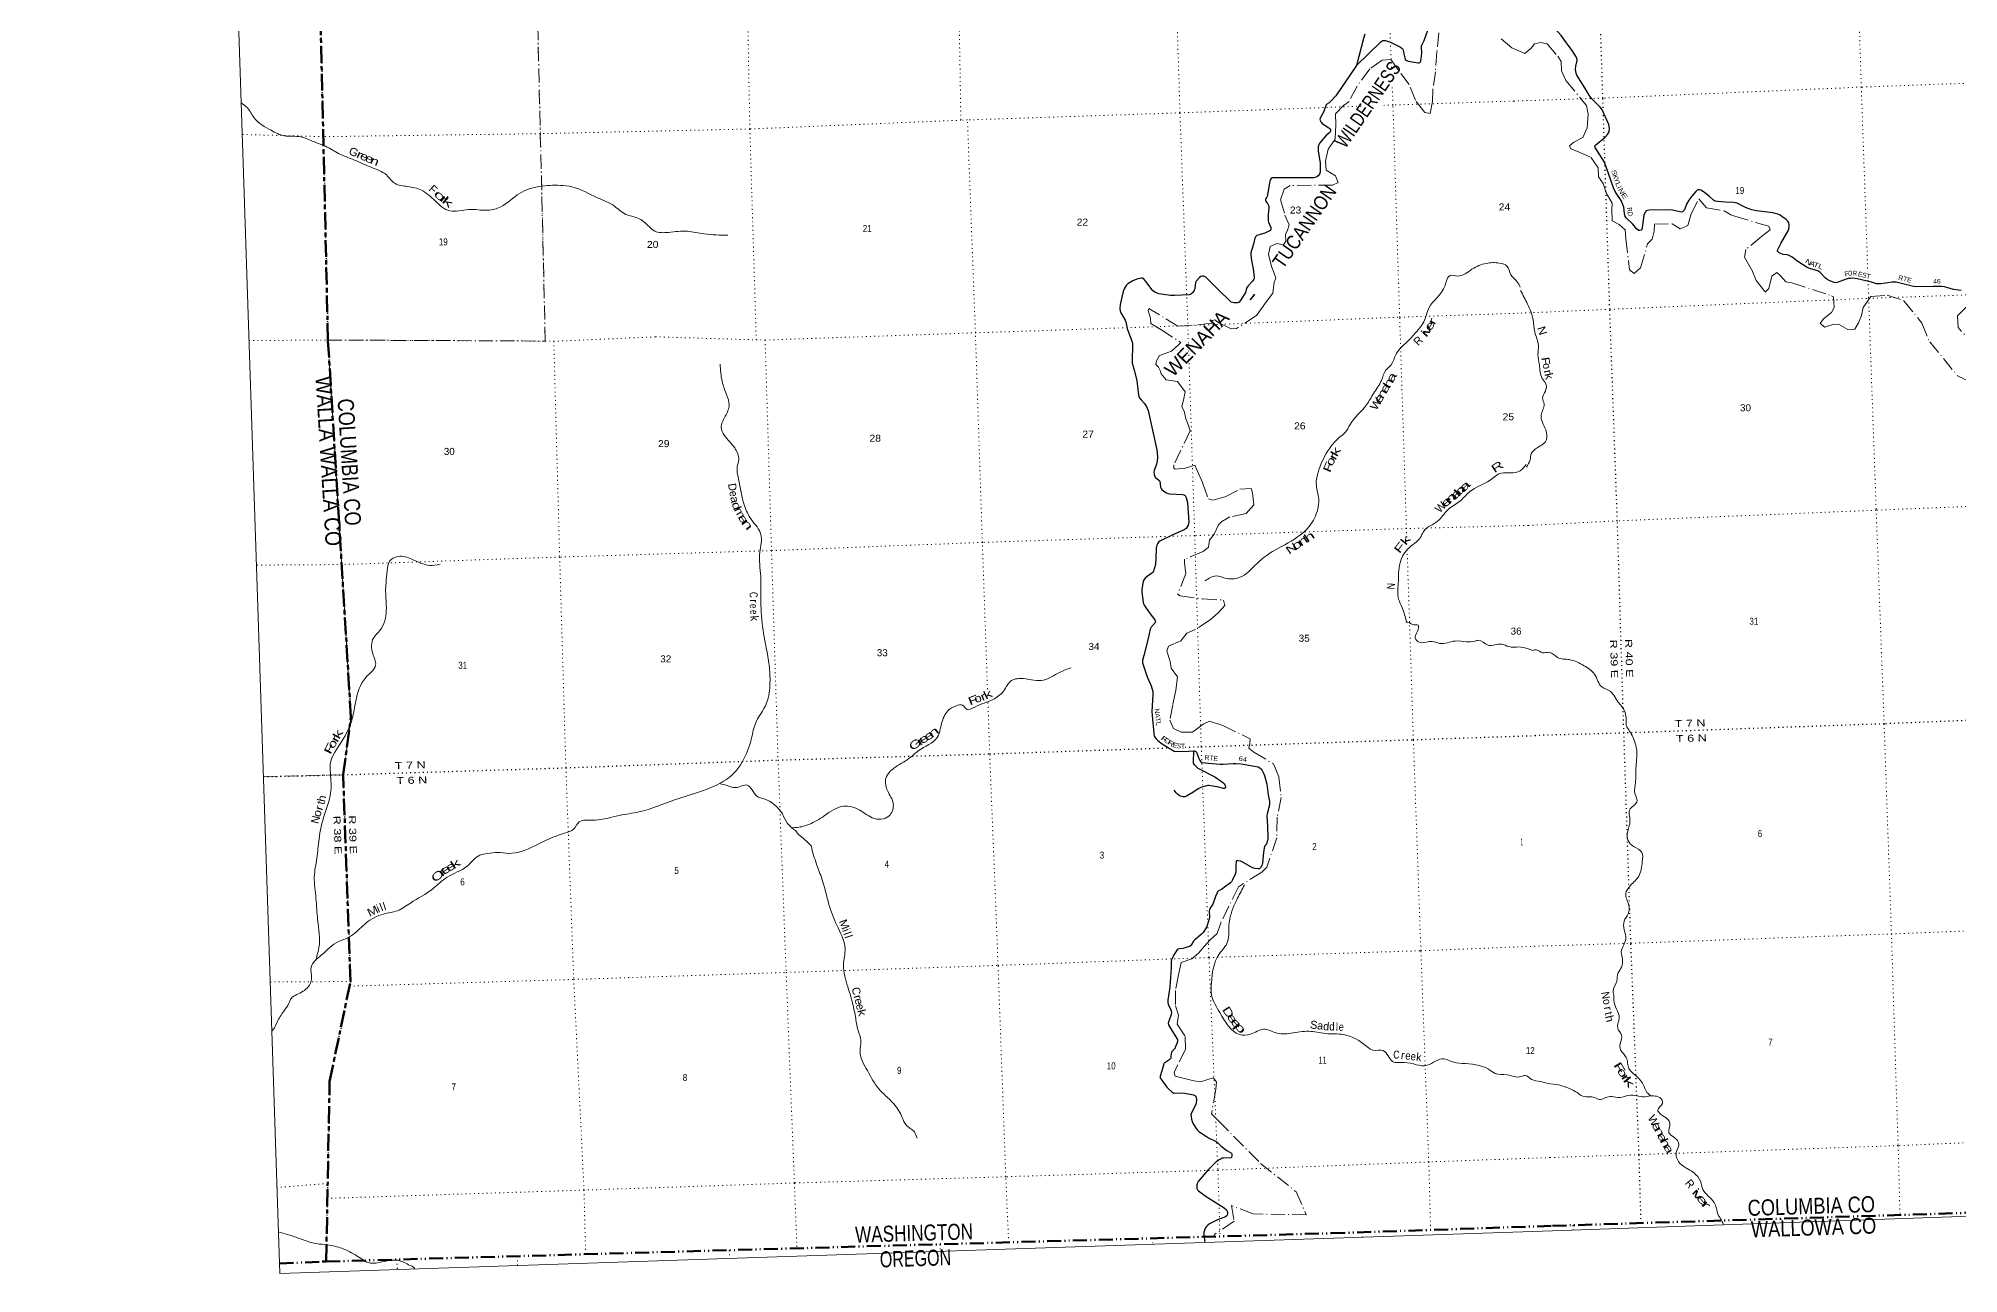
# Model space of a CAD drawing. Header units: feet. Extents: x 757852 to 1040949, y -536576 to -344549.
# Drawn here: x 757852 to 805852, y -536576 to -505695 of the extents above; entities that cross this region are included whole.
import ezdxf
from ezdxf.enums import TextEntityAlignment as Align

# ---------------------------------------------------------------- set-up
doc = ezdxf.new("R2010")
doc.units = ezdxf.units.FT
doc.header["$LTSCALE"] = 70
for name, pattern in [('DASH_DOUBLE_DOT', [9.2, 5, -1.2, 0.3, -1.2, 0.3, -1.2]), ('DOT_DASHED', [7.7, 5, -1.2, 0.3, -1.2]), ('DOTTED', [1.5, 0.3, -1.2]), ('LONG_DASH_SHORT_DASH', [9.9, 6, -1.2, 1.5, -1.2])]:
    doc.linetypes.add(name, pattern=pattern)
for name, color, linetype, lineweight in [('10', 7, 'DASH_DOUBLE_DOT', 70), ('11', 7, 'LONG_DASH_SHORT_DASH', 60), ('29', 7, 'Continuous', 25), ('39', 7, 'Continuous', 13), ('4', 7, 'Continuous', 13), ('44', 7, 'DOT_DASHED', 13), ('6', 7, 'DOTTED', 25), ('7', 7, 'DOTTED', 13)]:
    doc.layers.add(name, color=color, linetype=linetype, lineweight=lineweight)
for name, color, linetype in [('12', 7, 'Continuous'), ('30', 7, 'Continuous'), ('41', 7, 'Continuous')]:
    doc.layers.add(name, color=color, linetype=linetype)

msp = doc.modelspace()

# ---------------------------------------------------------------- linework, layer by layer
at = {"layer": '10', "lineweight": 60}
msp.add_line((795698.15, -535382.36), (827517.11, -534387.17), dxfattribs=at)
msp.add_lwpolyline([(763877.83, -536327.52), (764946.88, -536277.32), (765045.49, -536274.38), (790171.1, -535567.47), (795698.15, -535382.36)], dxfattribs=at)
at = {"layer": '11'}
msp.add_lwpolyline([(765045.49, -536274.38), (765131.94, -531770.1), (765653.45, -529273.61), (765469.27, -524102.18), (765664.67, -522665.5), (765089.71, -513236.12), (764572.3, -490844.45)], dxfattribs=at)
at = {"layer": '29'}
for points in [[(796505.91, -506931.89), (796309.92, -506617.3), (796289.2, -506564.79), (796272.42, -506470.97), (796281.07, -506390.98), (796317.42, -506245.84), (796306.17, -506193.31), (796272.42, -506129.53), (796204.92, -506020.72), (795919.94, -505623), (795850.7, -505546.11), (795624.97, -505336.18), (795593.71, -505319.08), (795541.21, -505311.57), (795503.71, -505311.57), (795462.65, -505334.06), (795290.69, -505456.37)], [(790798.1, -506369.05), (791411.39, -505777.3), (791456.86, -505747.9), (791481.24, -505744.15), (791516.44, -505745.87), (791576.86, -505762.91), (791647.93, -505789.49), (791900.28, -505916.75), (791943.14, -505945.63), (791958.4, -505961.77), (791964.03, -505984.29), (791987.51, -506080.06), (792005.27, -506181.27), (792020.27, -506220.67), (792040.9, -506239.43), (792093.39, -506260.42), (792345.08, -506308.08), (792369.01, -506308.85), (792385.88, -506299.47), (792402.76, -506282.58), (792407.83, -506268.04), (792429.3, -506127.45), (792434.63, -506066.83), (792426.35, -505911.72), (792429.01, -505886.73), (792436.51, -505866.09), (792495.1, -505747.58), (792585.56, -505489.01)], [(791013.44, -505586.55), (790975.95, -505695.37), (790798.1, -506369.05)], [(790798.1, -506369.05), (790286.47, -507127.18), (790170.75, -507257.08), (790118.74, -507301.97), (790059.48, -507340.85), (790042.57, -507356.13), (789983.41, -507519.36), (789900.24, -507671.05), (789887.83, -507712.53), (789890.22, -507739.25), (789904.25, -507771.34), (789924.29, -507799.43), (789943.43, -507818.56), (790107.18, -507926.88), (790132.78, -507951.87), (790149.82, -507981.97), (790152.33, -507998), (790149.82, -508014.06), (790144.31, -508028.09), (790131.19, -508045.98), (790038.12, -508135.13), (789883.71, -508303.9), (789855.31, -508353.28), (789845.62, -508398.18), (789841.61, -508502.48), (789848.49, -508567.39), (789896.58, -508807.6), (789892.3, -509037.62), (789879.7, -509092.22), (789845.47, -509133.17), (789809.54, -509156.41), (789771.45, -509172.46), (789729.35, -509182.49), (789677.09, -509184.92), (788730.22, -509179.43), (788691.97, -509184.49), (788667.91, -509200.54), (788647.86, -509218.59), (788630.75, -509256.8), (788581.03, -509564.33), (788565.67, -509645.85), (788558.26, -509661.06), (788531.6, -509700), (788527.09, -509715.06), (788522.56, -509730.25), (788522.08, -509746.15), (788527.59, -509760.18), (788575.69, -509822.37), (788587.23, -509843.43), (788609.28, -509891.57), (788613.29, -509906.62), (788613.29, -509929.02), (788592.8, -510093.63), (788590.75, -510256.63), (788597.24, -510285.37), (788655.78, -510419.28), (788662.91, -510439.17), (788661.91, -510461.24), (788659.91, -510483.3), (788654.9, -510493.33), (788646.53, -510501.55), (788508.6, -510566.25), (788487.01, -510574.57), (788336.09, -510614.14), (788308.6, -510624.72), (788289.56, -510638.76), (788272.52, -510657.82), (788258.47, -510686.77), (788225.45, -510835.82), (788172.29, -510997.82), (788162.72, -511053.84), (788162.27, -511106.14), (788179.35, -511251.16), (788220.31, -511457.64), (788245.27, -511664.66), (788244.47, -511693.87), (788236.45, -511713.93), (788198.65, -511766.2), (788090.11, -511880.42), (788065.54, -511914.69), (788052.02, -511942.6), (788023.96, -512046.91), (788005.33, -512088.66), (787890.65, -512259.53), (787863.83, -512285.4), (787846.54, -512299.65), (787822.49, -512305.66), (787742.3, -512305.66), (787700.2, -512299.65), (787671.71, -512286), (787316.06, -511946.4)], [(799633.45, -509652.63), (799503.8, -509545.82), (799476.24, -509526.9), (799411.94, -509493.29), (799372.56, -509482.03), (799334.45, -509482.01), (799314.44, -509493.29), (799280.69, -509519.55), (799179.62, -509635.72), (799104.45, -509740.92), (799050.55, -509838.51), (798996.65, -509982.93), (798978.84, -510007.32), (798951.14, -510030.23), (798916.96, -510035.46), (798880.4, -510031.71), (798697.32, -509989.41), (798660.1, -509982.94), (798115.45, -509990.44), (798074.6, -509996), (798044.2, -510009.2), (798014.2, -510039.22), (797982.51, -510111.4), (797939.48, -510425.14), (797931.71, -510466.95), (797912.96, -510485.72), (797882.96, -510496.97), (797853.78, -510494.29), (797804.22, -510451.95), (797708.26, -510343.48), (797549.23, -510193.05), (797520.96, -510144.16), (797500.48, -510076.74), (797486.93, -509917.26), (797414.93, -509749.78), (797271.29, -509538.87), (797223, -509431.38), (797004.55, -508790.11), (796765.4, -508426.58), (796761.77, -508384.54), (796782.94, -508355.9), (797008.95, -508175.6), (797076.76, -508099.38), (797118, -508028.09), (797124.88, -507941.27), (797106.75, -507847.99), (797023.01, -507664.8), (796945.51, -507480.29), (796900.18, -507419.12), (796683.03, -507202.63), (796625.76, -507134.91), (796505.91, -506931.89)], [(803671.52, -511791.99), (803316.42, -511705.15), (803270.42, -511698.53), (803205.8, -511692.02), (803149.55, -511693.89), (803091.43, -511701.4), (803042.71, -511716.8), (802813.01, -511797.07), (802771.32, -511802.69), (802740.83, -511800.83), (802715.51, -511791.45), (802619.89, -511746.42), (802562.03, -511718.24), (802514.9, -511682.64), (802394.91, -511551.31), (802348.51, -511513.86), (802303.04, -511495.03), (802136.17, -511451.88), (802068.85, -511421.95), (801810.59, -511255.22), (801690.88, -511164.85), (801617.55, -511120.15), (801563.39, -511106.69), (801468.45, -511095.54), (801420.9, -511080.43), (801368.4, -511054.16), (801329.82, -511026.53), (801325.28, -511022.27), (801321.53, -511005.38), (801330.9, -510969.74), (801404.87, -510825.69), (801587.86, -510504.87), (801605.57, -510457.58), (801613.07, -510393.79), (801613.07, -510346.89), (801606.97, -510308.07), (801584.94, -510268.1), (801543.69, -510226.82), (801435.02, -510146.21), (801389.95, -510116.14), (801331.83, -510089.87), (801268.09, -510069.23), (801205.58, -510058.48), (800865.52, -510014.79), (800796.55, -510003.57), (800685.93, -509979.18), (800590.85, -509950.71), (800528.44, -509926.65), (800312.82, -509817.84), (800273.21, -509804.15), (800226.58, -509797.2), (800024.44, -509793.17), (799822.54, -509776.57), (799773.04, -509764.27), (799751.29, -509754.06), (799728.79, -509739.05), (799633.45, -509652.63)], [(787316.06, -511946.4), (787037.67, -511665.78), (787017.99, -511652.8), (786985.55, -511641.71), (786949.46, -511641.71), (786911.37, -511647.73), (786878.46, -511669.58), (786789.09, -511768.08), (786772.8, -511801.13), (786757.01, -511958.64), (786747.05, -511987.91), (786736.97, -512014.81), (786712.91, -512044.89), (786662.79, -512091.03), (786648.76, -512101.06), (786618.99, -512108.24), (786253.35, -512126.78), (786153.61, -512121.12), (785860.93, -512081), (785774.34, -512047.27), (785712.58, -512004.78), (785568.31, -511812.48), (785474.46, -511699.76), (785460, -511687.85), (785419.9, -511687.85), (785308.87, -511715.44), (785211.42, -511752.04), (785086.72, -511835), (785047.04, -511872.39), (784990.59, -511952.23), (784966.85, -512020.83), (784893.78, -512347.33), (784886.66, -512446.08), (784895.7, -512506.25), (784912.74, -512554.56), (785019.14, -512742.8), (785034.02, -512781.06), (785070.09, -512948.93), (785082.13, -512993.69), (785160.17, -513187.7), (785193.4, -513286.55), (785201.41, -513324.67), (785204.39, -513372.08), (785191.39, -513739.89), (785197.15, -513812.08), (785246.76, -513978.28), (785312.06, -514253.88), (785349.98, -514608.38), (785359.79, -514648.56), (785371.82, -514674.63), (785414.24, -514734.1), (785493.09, -514817.34), (785550.23, -514897.29), (785572.28, -514937.41), (785593.36, -515001.8), (785812.26, -515977.72), (785820.87, -516058.71), (785824.88, -516165.02), (785818.86, -516261.3), (785802.48, -516341.85), (785743.69, -516495.99), (785737.35, -516547.97), (785739.68, -516582.25), (785745.69, -516612.34), (785755.72, -516640.42), (785771.15, -516660.75), (785857.95, -516736.7), (785880.8, -516766.92), (785903.68, -516912.05), (785922.1, -516951.33), (785938.14, -516975.41), (785987.27, -517017.12), (786054.41, -517059.65), (786094.5, -517073.69), (786125.42, -517078.35), (786450.29, -517097.18), (786488.42, -517105.79), (786518.49, -517123.85), (786528.52, -517137.89), (786546.86, -517171.83), (786573.21, -517300.85), (786607.76, -517793.38), (786595.68, -517864.03), (786569.61, -517910.16), (786539.54, -517946.27), (786491.99, -517981.25), (786225.66, -518096.32), (785883.1, -518265.99), (785852.96, -518289.28), (785826.9, -518327.39), (785810.86, -518367.51), (785796.84, -518438.85), (785785.16, -518687.11), (785772.54, -518847.45)], [(805919.73, -511995.93), (805846.61, -511992.18), (805727.78, -511971.57), (805558.81, -511920.89), (805499.18, -511907.83), (805420.06, -511900.26), (805206.34, -511896.44), (804796.02, -511905.32), (804724.48, -511898.38), (804288.56, -511791.44), (804242.96, -511785.31), (804187.32, -511785.82), (804079.41, -511805.26), (803904.21, -511828.97), (803850.05, -511833.59), (803797.34, -511827.09), (803671.52, -511791.99)], [(785772.54, -518847.45), (785754.73, -518933.18), (785726.67, -519013.41), (785710.63, -519041.49), (785687.82, -519066.23), (785570.55, -519150.21), (785518.18, -519191.94), (785492.12, -519222.03), (785470.42, -519267.58), (785434.99, -519470.76), (785437.56, -519540.56), (785467.07, -519791.7), (785479.1, -519831.82), (785494.53, -519866.41), (785523.2, -519916.07), (785645.91, -520083.09), (785757.09, -520235.19), (785772.78, -520275.13), (785770.78, -520291.18), (785757.78, -520315.12), (785670.55, -520411.53), (785644.72, -520464.92), (785590.39, -520694.65), (785482.79, -521126.1), (785454.04, -521250), (785452.91, -521309.02), (785564.53, -521652.99), (785668.27, -521881.3), (785706.62, -522020.27), (785713.7, -522101.61), (785686.58, -522521.74), (785691.21, -522624.09), (785732.69, -523071.36), (785745.72, -523137.56), (785763.77, -523167.65), (785795.84, -523207.76), (785824.9, -523235.85), (785918.12, -523316.08), (786035.16, -523389.84), (786198.78, -523492.6), (786246.89, -523512.66), (786287.68, -523519.1), (786597.88, -523518.45), (786725.69, -523510.07)], [(786725.69, -523510.07), (786715.15, -523792.27), (786721.5, -523817.56), (786728.52, -523834.61), (786741.55, -523852.67), (786756.58, -523868.71), (786799.68, -523909.83), (786834.06, -523936.11), (787261.79, -524157.3), (787450.41, -524290.75), (787490.79, -524330.07), (787507.83, -524355.14), (787517.33, -524376.4), (787523.87, -524415.32), (787522.86, -524426.35), (787518.85, -524434.38), (787511.84, -524440.39), (787499.62, -524444.97), (787487.78, -524447.42), (787472.75, -524446.41), (787356.54, -524415.9), (787106.97, -524374.49), (787082.34, -524374.2), (787061.29, -524378.21), (787014.18, -524388.24), (786963.06, -524404.29), (786910.94, -524424.35), (786843.63, -524459.48), (786708.58, -524550.06), (786549.6, -524643.47), (786512.02, -524654.03), (786465.91, -524654.03), (786435.84, -524650.02), (786399.26, -524636.63), (786371.69, -524621.93), (786325.58, -524587.83), (786290.35, -524552.42), (786242.23, -524490.11)], [(786725.69, -523510.07), (786750.57, -523509.66), (786772.11, -523516.67), (786785.65, -523526.71), (786798.86, -523543.54), (786862, -523695.28), (786885.88, -523745.35), (786907.94, -523778.45), (786919.96, -523788.48), (786937.46, -523796.64), (787100.33, -523819.03), (787391.34, -523843.03), (787467.74, -523842.64), (787718.86, -523821.8), (787790.49, -523822.58), (787919.45, -523834.9), (788340.28, -523910.41), (788382.88, -523928.89), (788416.95, -523958.98), (788455.04, -524011.13), (788479.52, -524063.55), (788501.15, -524119.45), (788558.88, -524340.66), (788595.78, -524605.25), (788626.44, -524775.37), (788628.45, -524821.51), (788624.22, -524856.13), (788564.3, -525078.27), (788561.51, -525134.12), (788580.02, -525387.34), (788586.34, -525696.09), (788583.09, -525724.17), (788578.02, -525745.2), (788547.51, -525835.49), (788545.5, -525841.01), (788540.23, -525848.53), (788517.44, -525870.6), (788508.16, -525882.63), (788506.41, -525886.64), (788501.4, -525896.17), (788494.17, -525929.98), (788464.22, -526110.9), (788449.2, -526319.3), (788443.51, -526343.49), (788432.99, -526370.57), (788404.92, -526429.75), (788395.9, -526441.78), (788386.88, -526450.81), (788364.83, -526457.83), (788346.79, -526458.83), (788258.58, -526444.79), (788233.02, -526438.77), (788202.66, -526427.7), (787924.8, -526269.26), (787904.88, -526262.02), (787839.1, -526253.23), (787820.56, -526252.21), (787803.02, -526255.23), (787795.5, -526261.24), (787789.2, -526273.98), (787786.49, -526372.02), (787785.48, -526524.01), (787783.47, -526539.06), (787777.96, -526566.14), (787768.94, -526593.22), (787694.27, -526747.68), (787676.73, -526779.77), (787666.7, -526792.81), (787652.97, -526806.36), (787537.32, -526891.96)], [(787537.32, -526891.96), (787426.43, -526974.04), (787408.6, -526985.37), (787367.51, -527002.42), (787353.47, -527010.44), (787336.08, -527025.11), (787327.41, -527035.52), (787315.38, -527055.58), (787276.27, -527151.09), (787206.47, -527337.38), (787193.09, -527365.49), (787135.96, -527449.74), (787123.34, -527484.15), (787118.92, -527515.93), (787123.93, -527666.38), (787118.72, -527704.18), (787069.81, -527873.98), (787042.33, -527932.68), (786967.57, -528046.49), (786921.88, -528100.72), (786760.09, -528233.04), (786729.26, -528265.23), (786671.88, -528361.42), (786651.84, -528383.48), (786629.6, -528396.58), (786459.08, -528444.41), (786369.18, -528453.69), (786347.13, -528461.71), (786322.21, -528481.08), (786264.94, -528560), (786238.34, -528605.89), (786182.74, -528714.46), (786175.72, -528734.52), (786169.94, -528774.14), (786165.64, -528944.2), (786131.22, -529409.11), (786084.51, -529739.48), (786086.39, -529802.43), (786096.53, -529841.78), (786158.33, -529977.86), (786170.71, -530004.26), (786176.72, -530044.37), (786166.7, -530094.52), (786151.96, -530145.98), (786098.54, -530281.07), (786093.53, -530319.19), (786100.89, -530353.61), (786181.69, -530494.76), (786323.54, -530725.76), (786329.08, -530752.46), (786325.07, -530780.54), (786270.95, -530920.95), (786265.44, -530937), (786253.91, -530953.04), (786184.75, -531029.27), (786177.73, -531041.3), (786167.21, -531076.92), (786161.97, -531159.06), (786155.68, -531190.74), (786148.66, -531204.78), (786138.64, -531217.82), (786108.74, -531242.84), (786009.34, -531305.08), (785994.3, -531317.11), (785985.61, -531331.01), (785931.6, -531510.77), (785894.07, -531644.08), (785890.06, -531670.15), (785893.59, -531689.97), (785908.1, -531710.27), (785935.38, -531742.5), (786061.3, -531916.08)], [(786061.3, -531916.08), (786089.02, -531945.97), (786195.27, -532043.25), (786215.31, -532054.29), (786236.25, -532059.99), (786254.4, -532063.31), (786462.42, -532060.23), (786505.99, -532064.31), (786730.32, -532111), (786756.07, -532122.49), (786773.11, -532137.53), (786790.15, -532157.59), (786794.16, -532167.62), (786796.57, -532176.69), (786802.18, -532234.82), (786795.16, -532309.04), (786784.35, -532349.01), (786673.88, -532559.78), (786663.86, -532603.91), (786664.39, -532650.96), (786674.88, -532714.23), (786705.34, -532797.47), (786735.02, -532854.65), (786789.15, -532944.91), (786825.23, -532989.04), (786858.99, -533022.07), (787049.33, -533147.46), (787101.88, -533179.6), (787277.32, -533261.57), (787316.38, -533291.93), (787417.82, -533392.67), (787563.52, -533499.61), (787673.82, -533565.78), (787684.23, -533582.78), (787684.23, -533628.92), (787680.22, -533667.03), (787674.21, -533675.06), (787663.78, -533684.06), (787473.79, -533688.58), (787445.67, -533693.11), (787415.6, -533705.14), (787351.46, -533739.24), (787269.5, -533803.53), (787085.55, -533987.74), (786839.26, -534274.82), (786824, -534304.54), (786811.19, -534355.06), (786809.19, -534431.28), (786813.2, -534451.34), (786827.83, -534478.3), (786849.28, -534503.49), (787019.05, -534629.65), (787270.51, -534786.93), (787495.64, -534935.12), (787548.91, -534984.91), (787566.96, -535019.01), (787575.5, -535048.31), (787576.98, -535081.2), (787570.97, -535111.28), (787556.93, -535133.35), (787529, -535153.85), (787323.58, -535234.85), (787125.93, -535333.94), (787082.83, -535364.02), (787049.75, -535398.13), (787027.7, -535434.24), (786999.64, -535488.39), (786985.6, -535552.58), (786985.59, -535600.25), (787006.9, -535801.06)]]:
    msp.add_lwpolyline(points, dxfattribs=at)
at = {"layer": '39'}
msp.add_lwpolyline([(777166.52, -525878.86), (777085.32, -525797.45), (776975.49, -525700.99), (776847.18, -525593.15), (776777.43, -525495.28), (776677.92, -525427.7)], dxfattribs=at)
for points in [[(762918.97, -507307.25), (763075.06, -507431.82), (763248.72, -507684.54), (763667.22, -507992.83), (763997.35, -508131.68), (764413.66, -508155.11), (764749.44, -508283.73), (765032.24, -508390.13), (765353.86, -508571.41), (765751.22, -508737.98), (766171.06, -508915.8), (766549.31, -509109.13), (766759.54, -509318.43), (767075.49, -509397.57), (767428.09, -509491.48), (767775.07, -509764.17), (768137, -510006.24), (768605.49, -509973.65), (769085.8, -509990.81), (769407.95, -509907.21), (769881.54, -509569.44), (770383.15, -509397.23), (770899.96, -509368.96), (771190.27, -509404.86), (771822.25, -509677.53), (772243.1, -509883.41), (772535.73, -510095.81), (772831.99, -510185.69), (773118.68, -510400.31), (773259.16, -510511.73), (773603.52, -510543.73), (774074.23, -510517.08), (774494.05, -510582.53), (775089.34, -510615.7)], [(787016.53, -519258.61), (787288.99, -519132.61), (787550.24, -519197.64), (787931.74, -519146.05), (788367.81, -518769.47), (788924.51, -518398.67), (789539.85, -517983.66), (789772.46, -517642.35), (789851.49, -517159.99), (789793.66, -516834.95), (789843.15, -516536.23), (790132.71, -515936.07), (790376.01, -515668.63), (790512.37, -515553.46), (790639.34, -515344.3), (791049.47, -514860.28), (791233.56, -514564.84), (791422.86, -514247.13), (791536.08, -513990.3), (791667.78, -513857.23), (791781.14, -513604.41), (792031.74, -513316.65), (792254.2, -513084.06), (792482.1, -512779.04), (792612.41, -512439.34), (793013.44, -511869.36), (793143.05, -511621.99), (793326.19, -511635.59), (793687.48, -511468.33), (794047.42, -511319.18), (794378.31, -511311.52), (794561.6, -511385.31), (794659.79, -511604.58), (794812.37, -511773.77), (794891.42, -511911.1)], [(794902.23, -512000.86), (795078.25, -512341.36), (795213.16, -512719.12), (795258.08, -513035.1), (795349.77, -513373.9), (795335.92, -513597.13), (795373.26, -513857.1), (795442.9, -514196.5), (795537.09, -514336.46), (795521.95, -514513.55), (795450.68, -514692.18), (795488.73, -514833.69), (795416.35, -515116.75), (795530.88, -515483.02), (795540.32, -515749.78), (795298.9, -515943.12), (795170.32, -516081.16), (795142.43, -516232.5), (795047.1, -516411.79)], [(774891.85, -513837.25), (774943.54, -514270.86), (775051.63, -514598.13), (775119.25, -514860.62), (775022.87, -515138.92), (774918.75, -515425.53), (774997.82, -515615.37), (775258.18, -515935.27), (775357.09, -516230.76), (775320.9, -516396.58), (775350.01, -516704.57), (775500.75, -517381.49), (775677.78, -517728.41), (775913.81, -518097.32), (775883.53, -518539.84), (775907.47, -519151.01), (775913.1, -519867.17), (775980.66, -520575.12), (776045.29, -520921.99), (776119.54, -521368.85), (776139.22, -521805.59), (776054.9, -522308.21), (775765.19, -522848.18), (775668.53, -523230.84), (775451.06, -523770.26), (775254.37, -524050.1), (775083.01, -524196.61), (774875.04, -524326.39)], [(792051.15, -520288.91), (791941.84, -519927.57), (791853.82, -519711.95), (791843.81, -519321.02), (791889.47, -518803.71), (791976.27, -518593.97), (792200.67, -518359.3), (792385.42, -518194.26), (792531.28, -517952.34), (792643.03, -517878.16), (792829.65, -517765.22), (793085.21, -517479.59), (793374.23, -517274.38), (793626.26, -517032.79), (794141.53, -516737.7), (794416.27, -516563.46), (794658.89, -516556.91), (794889.76, -516502.61), (795043.58, -516347.43)], [(767896.21, -518843.79), (767634.19, -518869.09), (767182.99, -518712.44), (766843.42, -518646.17), (766630.96, -518766.04), (766569.29, -519004.99), (766541.92, -519304.94), (766531.72, -519524.02), (766548.47, -519990.97), (766387.98, -520496.28), (766224.35, -520690.67), (766209.96, -521072.43), (766280.74, -521366.91), (766036.8, -521672.5), (765784.97, -522261.29), (765696.42, -522701.86), (765437.63, -523264.81), (765149.07, -523836.84), (765161.37, -524179.54), (765131.82, -524698.29), (765003.59, -525096.1), (764867.32, -525716.94), (764812.05, -526190.44), (764748.63, -526660.22), (764789.96, -527196.53), (764831.35, -527734.85), (764864.04, -528421.96), (764815.25, -528628.35), (764788.43, -528748.14)], [(795202.73, -520996.23), (795061.25, -520945.19), (794861.29, -520910.11), (794608.07, -520900.99), (794427.22, -520839.15), (794088.88, -520863.13), (793849.75, -520743.14), (793756.18, -520764.5), (793551.93, -520777.73), (793268.36, -520761.65), (792879.05, -520819.54), (792692.69, -520771.94), (792606.57, -520776.98), (792370.17, -520789.34), (792270.29, -520690.53), (792324.24, -520516.05), (792338.82, -520363.04), (792207.88, -520349.6), (792045.21, -520291.13), (792037.92, -520293.42)], [(797538.51, -522876.48), (797500.05, -522504.11), (797434.83, -522395.47), (797333.24, -522277.8), (797230.47, -522117.99), (797145.42, -522017.93), (796935.73, -521909.24), (796754.37, -521592.98), (796491.6, -521379.34), (796120.17, -521226.9), (795823.66, -521170.79), (795619.48, -521043.88), (795453.18, -521052.45), (795300.75, -520982.35), (795202.73, -520996.23)], [(783668.35, -521429.52), (783377.5, -521546.14), (782975.04, -521740.93), (782479.91, -521702.22), (782174.58, -521751.12), (781977.25, -522012.93), (781713.83, -522222.88), (781257.11, -522415.58), (781064.46, -522472.54), (780954.34, -522368.07), (780794.19, -522379.75), (780586.02, -522507.49), (780430.43, -522813.97), (780320.89, -523173), (779847.08, -523504.76), (779613.22, -523699.63), (779234.47, -523939.74), (779028.2, -524231.96), (779082.44, -524512.97), (779219.94, -524821.15), (779141.74, -525102.83), (778976.74, -525202.96), (778745.79, -525199.07), (778385.07, -524991.08), (777977.99, -524889.06), (777496.93, -525130.78), (777115.25, -525344.91), (776820.95, -525421.51), (776678.7, -525428.54)], [(797538.51, -522876.48), (797706.84, -523156.96), (797804.66, -523499.6), (797785.03, -523947.85), (797772.64, -524295.52), (797762.3, -524572.86), (797808.43, -524788.42), (797640.53, -524955.65), (797636.88, -525256.9), (797572.75, -525547.77), (797588.47, -525752.12), (797728.88, -525894.83), (797935.9, -526051.78), (797944.16, -526276.41), (797859.87, -526636.09), (797647.76, -526872.79), (797530.99, -527074.75), (797607.42, -527369.79), (797591.28, -527583.05), (797491.94, -527762.45), (797496.03, -527981.17), (797534.42, -528206.99), (797421.11, -528533.33), (797448.24, -528715.29), (797425.76, -528916.67), (797337.67, -529067.66), (797305.1, -529267.31), (797217.79, -529518.66), (797235.35, -529644.66), (797236.13, -529745.02), (797298.36, -529962.15), (797366.94, -530191.16), (797329.86, -530445.14), (797428.84, -530613.08), (797390.82, -530832.96), (797403.03, -530983.2), (797542.67, -531170.1), (797612.69, -531451.27), (797759.46, -531605.85), (797966.82, -531847.11), (798060.62, -532045.31), (798157.31, -532130.99)], [(774874.91, -524326.36), (774406.31, -524523.49), (773781.28, -524724.13), (772863.1, -525033.45), (772372.57, -525123), (771772.58, -525238.48), (771533.75, -525238.88), (771372.75, -525282.69), (771228.88, -525468.36), (771029.44, -525559.68), (770526.4, -525747.99), (770262.18, -525879.72), (769604.65, -526069.47), (769332.81, -526044.95), (769078.95, -526073.98), (768887.81, -526116.84), (768568.41, -526388.97), (768068.47, -526663.46), (767711.63, -526954.97), (767150.49, -527313.89), (766824.13, -527503.99), (766475.86, -527586.51), (766040.47, -527814.58), (765719.36, -528094.8), (765530.67, -528205.8), (765352.56, -528276.29), (764929.01, -528610.29), (764670.9, -528912.36), (764677.39, -529205.1), (764598.39, -529408.55), (764310.27, -529601.32), (764171.18, -529696.52), (764115.29, -529816.88), (763985.95, -530016.09), (763821.12, -530288.78), (763751.99, -530431.69), (763683.93, -530514.09)], [(776678.7, -525428.54), (776578.45, -525319.7), (776449.62, -525085.47), (775984.43, -524706.58), (775811.38, -524638.44), (775572.72, -524363.94), (775277.92, -524426.51), (775089.62, -524380.98), (774874.91, -524326.36)], [(777166.52, -525878.86), (777303.55, -526341.56), (777439.21, -526710), (777612.57, -527346), (777807.74, -527862.83), (778015.38, -528447.45), (777977.93, -528858.12), (778084.05, -529410.21), (778275.11, -530147.91), (778341.75, -530494.71), (778413.09, -530749.04), (778391.16, -531032.74), (778574.59, -531501.83), (778870.33, -531968.97), (779084.64, -532180.12), (779363.33, -532507.4), (779447.69, -532676.99), (779540.43, -532856.32), (779749.58, -533035.55), (779817.26, -533187.67)], [(787999.74, -526857.03), (787828.98, -527188.12), (787631.05, -527712.81), (787607.05, -528050.77), (787579.17, -528280.51), (787367.52, -528590.97), (787172.41, -529306.19), (787177.4, -529613.02), (787387.81, -530051.06), (787875.15, -530599.73), (788149.85, -530592.04), (788478.5, -530466.06), (788770.61, -530552.07), (789166.58, -530568.2), (789606.36, -530518.56), (790023.82, -530574.06), (790482.44, -530602.02), (791061.09, -530898.65), (791206.94, -530991.82), (791470.18, -531000.59), (791702.68, -531271.31), (791998.64, -531296.98), (792571.17, -531367.07), (792984.8, -531203.99), (793165.87, -531271.84), (793438.57, -531320.41), (794098.16, -531467.69), (794264.49, -531572.19), (794564.74, -531605.73), (794915.62, -531651.54), (795012.98, -531624.03), (795177.01, -531720.58), (795399.67, -531772.92), (795574.15, -531824.95)], [(795574.15, -531824.95), (795856.4, -531860.8), (796125.8, -531951.79), (796315.1, -532048.99), (796419.42, -532120.42), (796588.95, -532155.92), (796713.54, -532162.54), (796863.63, -532220.67), (797138.47, -532146.88), (797331.84, -532173.7), (797553.44, -532133.49), (797761.78, -532121.76), (797943.23, -532152.92), (798156.09, -532129.91)], [(798157.31, -532130.99), (798300.11, -532143.14), (798443.24, -532239.6), (798449.49, -532319.74), (798331.71, -532485.59), (798409.02, -532595.9), (798581.01, -532719.67), (798633.87, -532816.6), (798612.45, -533056.1), (798735.81, -533163.14), (798855.51, -533354.61), (798797.99, -533522.82), (798802.18, -533673.28), (798872.03, -533803.87), (799095.2, -533964.39), (799238.34, -534060.85), (799398.42, -534261.25), (799460.48, -534472.36), (799740.47, -534799.97), (799796.45, -534936.96), (799853.94, -535128.12), (799931.7, -535254.48), (799975.16, -535357.48)], [(763843.74, -535534.28), (764311.42, -535673.25), (764798.62, -535826.62), (765086.78, -535858.59), (765439.1, -535944.48), (765821.36, -536137.67), (766150.78, -536312.66), (766440.79, -536284.37), (766846.92, -536247.96), (767144.4, -536371.91), (767232.54, -536422.97), (767265.52, -536461.5)]]:
    msp.add_spline(points, degree=3, dxfattribs=at)
at = {"layer": '4'}
for points in [[(1039242.56, -525836.22), (1018370.82, -526769.91), (986566.33, -528148.83), (954759.98, -529484.01), (922951.82, -530775.43), (891141.91, -532023.1), (859330.32, -533227.02), (827517.11, -534387.17), (795702.32, -535503.56), (763886.04, -536576.2), (757851.71, -353854.74), (789416.66, -352790.58), (820980.12, -351683.01), (852542.04, -350532.02), (884102.33, -349337.62), (915660.96, -348099.8), (947217.84, -346818.58), (978772.94, -345493.96), (1000559.5, -344549.37)], [(1039242.56, -525836.22), (1018370.82, -526769.91), (986566.33, -528148.83), (954759.98, -529484.01), (922951.82, -530775.43), (891141.91, -532023.1), (859330.32, -533227.02), (827517.11, -534387.17), (795702.32, -535503.56), (763886.04, -536576.2), (757851.71, -353854.74)]]:
    msp.add_lwpolyline(points, dxfattribs=at)
at = {"layer": '44'}
for points in [[(763475.78, -524153.57), (765469.51, -524104.99), (765664.67, -522665.5), (765089.85, -513236.08), (770521.46, -513262.76), (770276.24, -502883.76), (775525.24, -502719.8), (780821.73, -502353.68), (780578.44, -491850.25), (785791.32, -491502.92), (791035.41, -491250.86), (794183.67, -491358.75)], [(792861.66, -505555.54), (792810.8, -506024.78), (792773.09, -506527.71), (792707.47, -506975.36), (792697.08, -507270.7), (792644.65, -507569.42), (792507.54, -507549.8), (792274.72, -507242.3), (792117.32, -506848.07), (791842.49, -506483.75), (791663.23, -506218.66), (791439.04, -506235.99), (791137.15, -506454.52), (790814.28, -506890.48), (790616, -507270.2), (790476.88, -507373.06), (790272.89, -507578.37), (790284.09, -507858.96), (790269.71, -508216.64), (790095.16, -508463.14), (790028.63, -508760.31), (790046.27, -508992.52), (790277.59, -509131.49), (790343.18, -509295.92), (790204.82, -509360.63), (789143.56, -509371.09), (788992.16, -509466.32), (788900.52, -509732.19), (789013.43, -510115.84), (789117.73, -510359.28), (789073.88, -510491.15), (789027.18, -510597.02), (789030.75, -510767.49), (788977.38, -510853.51), (788809.74, -510820.84), (788645.59, -510894.41), (788601.77, -511088.49), (788689.24, -511430.81), (788788.05, -511690.49), (788743.16, -511790.29), (788706.11, -512068.43), (788550.29, -512274.19), (788467.9, -512393.26), (788302.85, -512623.4), (787801.7, -512946.75), (787667.52, -512955.13), (787363.57, -512804.48), (787258.71, -512727.62), (787205.24, -512749.42), (787183.15, -512810.35), (786639.46, -512876.2), (786338.82, -512888), (785607.99, -512448.21), (785589.71, -512502.98), (785648.01, -512689.73), (785660.49, -512825.79), (785912.12, -512972.12), (786408.34, -513295.12), (786348.17, -513357.29), (786174.81, -513517.45), (785996.22, -513579.46), (785877.26, -513623.46), (785803.41, -513758.32), (785784.38, -513851.25), (785854.7, -513915.19), (785893.61, -514000.21), (785916.28, -514079.75), (786045.76, -514234.07), (786323.85, -514269.17), (786518.95, -514527.72), (786479.8, -514741.72), (786436.74, -514897.64), (786505.48, -515035.88), (786537.19, -515207.44), (786572.55, -515306.63), (786645.33, -515506.95), (786235.56, -516353.11), (786234.43, -516441.45), (786265.36, -516466.53), (786519.23, -516436.19)], [(794685.04, -505933.07), (794358.06, -505657.35)], [(794685.04, -505933.07), (795006.97, -506070.2), (795171.36, -505942.43), (795247.87, -505827.56), (795403.45, -505798.42), (795567.01, -505829.21), (795834.04, -506139.61), (795916.62, -506271.38), (795928.44, -506509.8), (796036.55, -506747.1), (796548.71, -507372.61), (796593.82, -507585.88), (796567.02, -507931.92), (796458.56, -508174.26), (796231.44, -508286.01), (796124.27, -508383.81), (796158.7, -508454.94), (796311.29, -508518.2), (796661.28, -508665.35), (796844.68, -508934.32), (796849.83, -509152.89), (796963.79, -509323.78), (797043.64, -509555.98), (797194.51, -509811.95), (797179.78, -509974.98), (797194.98, -510255.44), (797364.65, -510350.26), (797515.39, -510479.81), (797536.97, -510709.89), (797626.33, -511477.6), (797743.81, -511572.11), (797901.79, -511432.51), (798076.88, -510834.81), (798193.42, -510716.62), (798238.85, -510510.45), (798247.36, -510341.6), (798692.6, -510333.13), (798893.39, -510459.05), (799087.22, -510372.47), (799168.04, -510082.86), (799362.31, -509703.27), (799550.28, -509927.94), (800006.56, -510011.42), (800162.13, -510104.69), (800255.59, -510139.78), (800924.49, -510342.78), (801108.62, -510388.96), (801137.83, -510484.34), (800924.44, -510647.81), (800535.62, -510969.52), (800503.96, -511167.21), (800684.93, -511484.42), (800795.77, -511743.71), (801020.05, -512035.42), (801111.51, -511948.16), (801181.79, -511642.84), (801309.07, -511546.39), (801404.04, -511627.58), (801537.4, -511777.77), (801682.92, -511809.16), (802672.68, -512128.14)], [(803656.01, -512144.07), (803470.44, -512420.85), (803426.3, -512619.52), (803351.43, -512803.38), (803259.54, -512963.83), (803085.08, -512970.96), (802850.68, -512837.91), (802706.63, -512851.84), (802508.47, -512918.19), (802394.09, -512822.42), (802473.58, -512702.66), (802672.07, -512545.89), (802737.52, -512426.7), (802727.81, -512155.12), (802672.68, -512128.14)], [(803656.01, -512144.07), (804064.68, -512117.32), (804486.07, -512254.78), (804934.71, -512815.01), (805130.45, -513281.1), (805827.97, -514132.49), (806467.26, -514441.85)], [(806652.74, -513817.53), (805839.13, -512926.7), (805823.03, -512630.04), (806110.79, -512347.08)], [(786519.23, -516436.19), (786759.63, -516362.14), (786814.21, -516496.83), (786961.42, -516825.17), (787100.45, -517209.97), (787209.69, -517236.51), (787514.11, -517156.37), (787883.07, -516963.75), (788171.55, -516948.34), (788203.29, -517059.69), (788231.12, -517357.8), (788039.41, -517570.74), (787634.96, -517660.16), (787433.9, -517771.06), (787352.52, -517860), (787245.74, -518092.25), (787130.25, -518242.51), (787099.88, -518418.09), (786968.78, -518520.69), (786497.58, -518716.64), (786504.74, -518812.73), (786537.4, -519074.56), (786329.48, -519589.05), (786397.01, -519629), (786963.54, -519708.89), (787478.18, -519736.29), (787512.65, -519869.63), (787340.28, -520059.87), (787141.18, -520230.9), (786771.92, -520475.71), (786558.1, -520564.95), (786411.99, -520760.35), (786101.19, -520890.87), (786059.15, -521016.67), (786145.87, -521274.73), (786167.36, -521440.6), (786327.06, -521660.16), (786283.83, -521994.7), (786209.38, -522356.34), (786133.59, -522738.1), (786228.81, -522949.73), (786420.47, -523041.82), (786703.39, -523040.64), (786965.85, -522843.46), (787123.92, -522768.08), (787458.57, -522875.59), (788141.62, -523204.55), (788133.86, -523335.25), (788113.15, -523438.27), (788232.84, -523538.73), (788722.06, -523831.86), (788863.4, -524164.4), (788914.22, -524674.48), (788817.97, -525167.28), (788810.65, -525679.25), (788557.84, -526415.96), (788433.41, -526538.41), (787849.45, -526906.6), (787407.43, -527810), (787321.74, -528073.68), (787142.24, -528230.03), (787005.09, -528393.03), (786854.11, -528562.5), (786686.17, -528704.43), (786416.23, -528795.5), (786354.1, -529104.56), (786272.55, -529494.53), (786273.2, -529881.82), (786349.04, -530114.15), (786322.24, -530337.78), (786517.04, -530648.52), (786523.67, -530973.41), (786325.65, -531361.14), (786243.55, -531550.45), (786270.56, -531639.88), (786466.92, -531691.68), (786732.03, -531759.32), (786903.34, -531781.84), (787219.2, -531683.26), (787300.73, -531782.95), (787288.66, -531965.96), (787174.3, -532579.76), (787350.74, -532758.64), (788405.02, -533822.06), (789289.12, -534529.79), (789544.71, -535103.44), (788217.52, -535082.42), (787678.99, -534877.19), (787743.91, -535266.4), (787256.93, -535593.31), (787223.64, -535650.4)]]:
    msp.add_lwpolyline(points, dxfattribs=at)
at = {"layer": '6'}
for p, q in [((796207.9, -535366.42), (796214.06, -535485.94)), ((766809.62, -536224.75), (766821.17, -536479.07))]:
    msp.add_line(p, q, dxfattribs=at)
for points in [[(797914.39, -535313.04), (797865.15, -533600.6), (797659.9, -528317.99), (797485.51, -523062.64), (797321.74, -517756.81), (797132.31, -512465.74), (796959.25, -507186.26), (796786.19, -501906.79), (796613.86, -496653.39), (796462.43, -491385.76), (796411.72, -489767.95)], [(764572.3, -490844.45), (764610.53, -492515.89), (764738.72, -497905.86), (764849.43, -502941.32), (764972.95, -508149.33), (765089.85, -513236.08), (765432.11, -518834.03), (765664.67, -522665.5), (765469.27, -524102.18), (765653.45, -529273.61), (765628.09, -529410.33), (765133.75, -531761.36), (765081.29, -534313.08), (765071.97, -534683.86), (765045.49, -536274.38)], [(827071.18, -521923.85), (825162.97, -521994.66), (819856.15, -522220.45), (814566.6, -522417.67), (809295.2, -522618.41), (803990.05, -522832.11), (797485.51, -523062.64), (795276.44, -523123.84)], [(786515.15, -523417.32), (786920.43, -523403.63), (792210.79, -523226.96), (795276.44, -523123.84)], [(763475.78, -524153.57), (765469.51, -524104.99), (771037.19, -523930.04), (776341, -523736.85), (781632.15, -523582.23), (786144.41, -523429.84)]]:
    msp.add_lwpolyline(points, dxfattribs=at)
at = {"layer": '7'}
for p, q in [((791675.24, -506428.43), (791548.47, -503178.25)), ((763645.28, -529286.19), (765653.45, -529273.61)), ((765082.97, -534321.33), (763814.96, -534424.14)), ((790942.67, -535541.63), (790943.69, -535666.77)), ((801413.98, -535203.59), (801413.98, -535306.36)), ((769822.25, -536139.99), (769830.16, -536379.12)), ((775121.18, -535990.9), (775130.53, -536202.1)), ((780386.85, -535842.75), (780396.86, -536025.02)), ((785706.09, -535693.09), (785707.27, -535845.24))]:
    msp.add_line(p, q, dxfattribs=at)
for points in [[(775795.38, -513231.47), (775636.28, -507959.72), (775536.51, -502719.81), (775458.57, -497471.46), (775351.23, -492187.85), (775308.68, -490486.36)], [(780532, -490310.34), (780578.44, -491850.25), (780709.38, -497143.69), (780821.73, -502353.68), (780911.03, -507739.46)], [(785713.12, -490134.58), (785731.73, -491512.54), (785995.2, -496784.59), (786020.93, -496998.38), (786291.89, -502087.6), (786211.57, -502086.42), (786222.77, -502286.69), (786387.81, -507556.22), (786584.82, -512874.18), (786757.04, -518124), (786920.43, -523403.63), (787114.32, -528694.22), (787336.49, -533989.83), (787387.83, -535645.78)], [(770025.82, -490663.19), (770088.88, -492417.71), (770104.15, -497708.58), (770276.24, -502883.76), (770400.42, -508074.79), (770521.46, -513262.76)], [(803162.97, -499086.21), (803251.86, -501649.22), (803420.46, -506912.75), (803580.31, -511522.37)], [(826505.14, -506103.6), (824555.46, -506154.64), (819275.21, -506325.5), (813997.62, -506520.38), (808708.12, -506719.6), (803420.46, -506912.75), (796961.31, -507188.21), (794730.75, -507261.78)], [(794730.75, -507261.78), (791711.59, -507360.32), (791401.86, -507371.72)], [(792060.08, -518272.35), (792049.47, -517949.27), (791880, -512667.86), (791711.59, -507360.32), (791694.32, -506917.44)], [(790917.08, -507389.56), (786387.81, -507556.22), (781075.4, -507733.66), (780911.03, -507739.46), (775636.28, -507959.72), (770387.94, -508076.71), (764971.79, -508151.66), (762945.53, -508097.43)], [(781575.92, -521964.14), (781448.43, -518295.29), (781274.45, -513056.17), (781075.4, -507733.66)], [(794913.16, -512563.93), (797136.38, -512467.63), (803603.6, -512193.96), (808881.46, -512009.11), (812889.29, -511852.16)], [(803587.74, -511736.58), (803603.6, -512193.96), (803790.75, -517475.06), (803990.05, -522832.11), (804172.35, -528083.23), (804339.79, -533376.91), (804388.18, -535110.57)], [(763115.72, -513250.62), (765089.85, -513236.08), (770521.46, -513262.76), (770734.89, -513267.7), (773279.79, -513155.71), (775795.38, -513231.47), (776018.31, -513235.65), (781274.45, -513056.17), (786568.74, -512877.36), (791883.94, -512665.71), (794913.16, -512563.93)], [(770734.89, -513267.7), (770882.25, -518662.16), (771037.19, -523930.04), (771233.16, -529222.56), (771490.4, -534488.84), (771529.82, -536091.94)], [(776018.31, -513235.65), (776177.12, -518499.38), (776341, -523736.85), (776543.63, -529047.19), (776750.62, -534311.23), (776814.12, -535943.27)], [(826882.63, -516653.93), (824960.12, -516726.04), (819660.37, -516917.51), (814366.97, -517120.86), (809082.26, -517275.78), (803787.19, -517491.22), (797321.74, -517756.81), (795095.73, -517870.91)], [(795095.73, -517870.91), (792049.47, -517949.27), (786757.04, -518124), (781448.43, -518295.29), (776177.12, -518499.38), (770882.25, -518662.16), (765436.77, -518849.19), (763301.09, -518864.02)], [(792654.8, -535484.29), (792607.73, -533783.74), (792410.19, -528503.31), (792222.74, -523224.54), (792065.91, -518449.85)], [(782103.67, -535794.45), (782033.68, -534154.89), (781840.07, -528872.32), (781632.15, -523582.23), (781586.44, -522266.85)], [(795457.46, -528385.66), (797659.9, -528317.99), (804172.35, -528083.23), (809461.74, -527879.99), (814755.36, -527684.67), (820039.35, -527503.67), (825344.78, -527299.99), (827260.71, -527221.23)], [(765629.07, -529390.31), (771233.16, -529222.56), (776543.63, -529047.19), (781840.07, -528872.32), (787113.6, -528674.18), (792410.19, -528503.31), (795457.46, -528385.66)], [(827449.39, -532494.67), (825531.65, -532571.06), (820226.27, -532776.74), (814936.5, -532965.93), (809640.53, -533149.27), (804339.79, -533376.91), (797865.15, -533600.6), (795639.39, -533674.09)], [(795639.39, -533674.09), (792607.73, -533783.74), (787332.48, -533989.97), (782033.68, -534154.89), (776750.62, -534311.23), (771490.4, -534488.84), (765075.8, -534695.41)]]:
    msp.add_lwpolyline(points, dxfattribs=at)

# ---------------------------------------------------------------- texts
at = {"layer": '10'}
for s, rotation, width, p in [('WASHINGTON', 1.612, 0.8, (778273.1, -535802.18)), ('OREGON', 1.929, 0.75, (778892.02, -536423.71))]:
    msp.add_text(s, height=400, rotation=rotation, dxfattribs=dict(at, width=width)).set_placement(p)
at = {"layer": '12'}
for s, width, p in [('WALLA WALLA CO', 0.9, (764776.78, -514152)), ('COLUMBIA CO', 0.85, (765329.3, -514710.79))]:
    msp.add_text(s, height=400, rotation=273.489, dxfattribs=dict(at, width=width)).set_placement(p)
at = {"layer": '12', "width": 0.85}
for s, p in [('COLUMBIA CO', (802176.99, -535085.37)), ('WALLOWA CO', (802232.8, -535621.56))]:
    msp.add_text(s, height=400, rotation=1.791, dxfattribs=at).set_placement(p, align=Align.CENTER)
at = {"layer": '30'}
for s, rotation, width, p in [('S', 288.812, 1.1, (797182.98, -509065.82)), ('Y', 288.812, 1.1, (797250.61, -509261.17)), ('L', 289.812, 1.25, (797285.85, -509365.17)), ('N', 298.257, 1.2, (797368.96, -509541.23)), ('E', 304.257, 1.45, (797447.78, -509663.8)), ('R', 274.856, 0.75, (797568.67, -509978.48)), ('D', 275.038, 0.75, (797582.85, -510089.56)), ('N', 327.154, 1.3, (802065.69, -511338.95)), ('A', 336.03, 1.25, (802175.27, -511384.53)), ('T', 339.502, 1.3, (802270.31, -511416.43)), ('L', 337.093, 1.3, (802381.43, -511456.66)), ('F', 16.262, 1.1, (803069.62, -511636.94)), ('O', 3.363, 0.7, (803142.48, -511623.32)), ('R', 354.247, 0.75, (803256.07, -511626.17)), ('T', 346.258, 1.1, (803584.6, -511700.46)), ('NATL', 275.298, 1.05, (785772.57, -522667.09)), ('F', 319.283, 1.8, (785961.71, -523261.24)), ('O', 327.78, 1.25, (786037.41, -523308.5)), ('R', 326.87, 1.3, (786135.84, -523370.55)), ('E', 337.87, 1.15, (786246.09, -523421.58)), ('S', 351.028, 0.85, (786355.45, -523443.21)), ('T', 0.12, 0.8, (786463.28, -523451.24)), ('64', 349.828, 1.15, (787949.19, -523769.12))]:
    msp.add_text(s, height=120, rotation=rotation, dxfattribs=dict(at, width=width)).set_placement(p, align=Align.CENTER)
for s, rotation, p in [('K', 288.812, (797218.91, -509171.29)), ('I', 293.692, (797313.19, -509443.59)), ('E', 346.258, (803380.59, -511648.79)), ('S', 346.258, (803486.19, -511674.61)), ('RTE', 355.173, (787165.15, -523745.59))]:
    msp.add_text(s, height=120, rotation=rotation, dxfattribs=at).set_placement(p, align=Align.CENTER)
at = {"layer": '30', "width": 1.05}
msp.add_text('RTE', height=120, rotation=346.216, dxfattribs=at).set_placement((804334.65, -511728.47))
at = {"layer": '30'}
msp.add_text('46', height=120, rotation=358.976, dxfattribs=at).set_placement((805218.07, -511826.64))
at = {"layer": '41'}
for s, rotation, width, p in [('G', 337.263, 1.1, (765695.11, -508627.71)), ('r', 337.078, 1.45, (765842.25, -508689.78)), ('e', 337.078, 1.3, (765958.4, -508736.92)), ('e', 337.012, 1.3, (766086.66, -508793.02)), ('n', 337.012, 1.4, (766222.71, -508852.08)), ('o', 316.985, 1.95, (767820.12, -509701.28)), ('r', 321.558, 1.95, (767932.12, -509786.7)), ('k', 321.558, 2, (768022.7, -509863.17)), ('i', 48.959, 1.75, (792574.98, -513144.19)), ('v', 52.699, 1.85, (792641.61, -513039.51)), ('e', 56.615, 1.6, (792711.29, -512933.42)), ('r', 61.887, 1.6, (792785.73, -512811.24)), ('N', 287.598, 1.1, (795348.51, -513031.48)), ('a', 58.53, 1.6, (791759.93, -514216.28)), ('F', 278.927, 1.25, (795435.01, -513778.4)), ('o', 280.598, 0.95, (795463.35, -513903.59)), ('r', 282.595, 1.15, (795490.76, -514052.08)), ('k', 282.595, 1.15, (795516.89, -514160.79)), ('n', 58.991, 1.6, (791521.16, -514626.79)), ('a', 59.434, 1.6, (791601.09, -514486.61)), ('h', 59.434, 1.6, (791682.27, -514360.3)), ('W', 57.684, 1.2, (791373.6, -514886.1)), ('e', 58.461, 1.55, (791449.98, -514747.52)), ('k', 60.562, 1.65, (790366.33, -516077.6)), ('F', 67.763, 1.6, (790187.11, -516446.63)), ('o', 61.175, 1.45, (790236.94, -516315.92)), ('r', 62.07, 1.6, (790306.67, -516191.58)), ('h', 43.331, 2.05, (793454.63, -517069.62)), ('a', 43.879, 2.1, (793566.84, -516968.09)), ('e', 279.709, 0.95, (775133.01, -517093.79)), ('a', 283.044, 1.1, (775163.98, -517245.46)), ('d', 289.106, 1.35, (775209.9, -517414.36)), ('m', 298.51, 1.25, (775301.15, -517600.5)), ('e', 43, 1.95, (793113.77, -517348.42)), ('n', 45.728, 2.1, (793222.08, -517253.18)), ('a', 43.95, 2.1, (793345.77, -517159.32)), ('a', 301.215, 1.6, (775393.09, -517766.71)), ('n', 307.472, 1.85, (775496.72, -517907.05)), ('N', 33.827, 1.45, (789232.88, -518529.08)), ('o', 33.827, 1.6, (789361.89, -518436.28)), ('r', 34.168, 1.8, (789474.94, -518360.97)), ('t', 34.168, 1.55, (789580.44, -518296.61)), ('h', 34.168, 1.7, (789675.75, -518232.66)), ('C', 270.577, 0.75, (775630.48, -519608.46)), ('e', 272.595, 0.75, (775634.97, -519893.71)), ('e', 272.595, 0.75, (775640.92, -520046.07)), ('F', 21.117, 1.55, (781253.92, -522329.17)), ('o', 22.516, 1.25, (781371.36, -522283.99)), ('r', 22.516, 1.4, (781506.72, -522238.35)), ('k', 26.029, 1.55, (781628.46, -522184.46)), ('k', 60.308, 1.65, (765423.67, -523137.95)), ('r', 61.308, 1.6, (765362.28, -523249.8)), ('r', 36.297, 1.9, (779953.55, -523343.13)), ('e', 31.658, 1.55, (780033.71, -523287.78)), ('e', 33.941, 1.6, (780160.76, -523207.56)), ('n', 37.018, 1.8, (780282.93, -523116.48)), ('F', 62.886, 1.7, (765214.66, -523492.47)), ('o', 60.605, 1.45, (765284.32, -523379.9)), ('G', 39.919, 1.5, (779829.14, -523419.44)), ('h', 78.393, 1.05, (765033.31, -524718.35)), ('o', 71.206, 1.15, (764916.19, -525097.87)), ('r', 73.021, 1.25, (764962.08, -524958.37)), ('C', 39.789, 1.6, (767883.16, -526712.95)), ('r', 41.21, 2.1, (768006.18, -526606.37)), ('e', 34.128, 1.6, (768084.41, -526555.16)), ('e', 32.557, 1.55, (768203.71, -526484.07)), ('k', 32.563, 1.75, (768326.76, -526411.79)), ('M', 26.514, 1.2, (766252.21, -527599.66)), ('i', 22.754, 1.05, (766380.08, -527542.71)), ('M', 290.885, 1.1, (777904.8, -527879.79)), ('r', 284.732, 1.2, (778240.42, -529686.16)), ('e', 284.308, 1.05, (778268.54, -529793.77)), ('e', 284.308, 1.05, (778301.05, -529930.55)), ('D', 302.617, 1.5, (787511.54, -530095.39)), ('N', 279.375, 0.95, (796933.5, -529634.09)), ('o', 280.105, 0.95, (796967.17, -529796.09)), ('r', 282.014, 1.1, (796994.62, -529963.73)), ('k', 284.308, 1.2, (778340.54, -530076.49)), ('e', 305.105, 1.65, (787615.05, -530250.67)), ('e', 309.151, 1.8, (787716.68, -530379.36)), ('p', 311.187, 2, (787819.38, -530492.01)), ('S', 351.402, 1.05, (789718.43, -530454.41)), ('d', 359.655, 0.9, (790185.16, -530497.83)), ('e', 354.971, 0.85, (790413.05, -530506.03)), ('h', 283.588, 1.1, (797033.67, -530225.6)), ('C', 355.196, 0.8, (791790.31, -531200.44)), ('e', 352.949, 0.9, (792076.74, -531224.39)), ('e', 353.093, 0.9, (792209.17, -531242.69)), ('F', 301.009, 1.8, (797289.75, -531482.98)), ('o', 303.273, 1.6, (797365.98, -531604)), ('r', 305.023, 1.85, (797454.14, -531734.24)), ('k', 308.213, 2, (797533.5, -531848.54)), ('W', 297.955, 1.1, (798135.93, -532798.2)), ('e', 297.383, 1.4, (798217.47, -532937.61)), ('n', 300.383, 1.6, (798291.45, -533075.31)), ('a', 297.93, 1.5, (798361.95, -533218.54)), ('h', 297.793, 1.5, (798435.85, -533356.22)), ('a', 298.793, 1.55, (798520.44, -533505.09)), ('i', 312.294, 1.8, (799204.32, -534591.65)), ('v', 307.116, 1.85, (799264.83, -534673.45)), ('e', 311.287, 1.9, (799365.97, -534791.57)), ('r', 313.325, 2.2, (799465.69, -534921.72))]:
    msp.add_text(s, height=200, rotation=rotation, dxfattribs=dict(at, width=width)).set_placement(p, align=Align.CENTER)
for s, rotation, p in [('F', 316.24, (767648.55, -509539.74)), ('R', 46.344, (792414.08, -513323.32)), ('D', 279.709, (775104.43, -516929.53)), ('W', 46.21, (792971.08, -517482.82)), ('r', 270.577, (775636.87, -519764)), ('k', 274.866, (775653.49, -520201.64)), ('t', 75.65, (765004.77, -524829.42)), ('N', 76.035, (764875.34, -525251.58)), ('l', 21.043, (766457.89, -527509.21)), ('l', 17.653, (766533.66, -527485.18)), ('i', 290.226, (777951.76, -528022.3)), ('l', 290.226, (777981.37, -528102.69)), ('l', 288.884, (778009.54, -528183.19)), ('C', 284.732, (778201.39, -529536.28)), ('a', 352.997, (789883.38, -530473.26)), ('d', 354.997, (790035.98, -530493.2)), ('l', 359.655, (790312.49, -530500.91)), ('t', 281.588, (797008.62, -530090.4)), ('r', 352.949, (791947.3, -531214.18)), ('k', 353.093, (792349.13, -531261.97)), ('R', 308.901, (799059.34, -534393.91))]:
    msp.add_text(s, height=200, rotation=rotation, dxfattribs=at).set_placement(p, align=Align.CENTER)
for s, rotation, width, p in [('R', 33.92, 1.55, (794251, -516568.96)), ('Fk', 51.605, 1.6, (791873.95, -518590.91)), ('N', 88.143, 0.8, (791757.09, -519470.18))]:
    msp.add_text(s, height=200, rotation=rotation, dxfattribs=dict(at, width=width)).set_placement(p)
at = {"layer": '44'}
for s, rotation, width, p in [('WILDERNESS', 55.319, 0.8, (790522.27, -508467.63)), ('TUCANNON', 55.319, 0.9, (788961.78, -511480.33)), ('-', 51.353, 1.6, (788225.17, -512345.21))]:
    msp.add_text(s, height=350, rotation=rotation, dxfattribs=dict(at, width=width)).set_placement(p)
msp.add_text('WENAHA', height=350, rotation=45.937, dxfattribs=at).set_placement((786217.38, -514182.16))
at = {"layer": '6', "width": 1.35}
for s, rotation, p in [('R 39 E', 271.768, (797138.32, -520728.23)), ('R 40 E', 271.768, (797514.04, -520712.83)), ('T 7 N', 2.03, (798756.64, -522917.53)), ('T 6 N', 2.03, (798788.92, -523292.61)), ('T 7 N', 1.8, (766762.66, -523964.31)), ('T 6 N', 1.8, (766802.35, -524342.03)), ('R 38 E', 272.04, (765225.29, -525132.42)), ('R 39 E', 272.04, (765605.69, -525123.03))]:
    msp.add_text(s, height=175, rotation=rotation, dxfattribs=at).set_placement(p)
at = {"layer": '7'}
for s, width, p in [('19', 0.85, (800272.99, -509583.76)), ('22', 1.1, (783807, -510375.64)), ('23', 1.1, (789134.61, -510073.03)), ('24', 1.1, (794356.3, -509996.68)), ('19', 0.85, (767862.88, -510868.71)), ('21', 0.85, (778459.15, -510534.68)), ('20', 1.1, (773064.55, -510932.78)), ('30', 1.05, (800388.94, -515017.2)), ('27', 1.1, (783948.92, -515675.47)), ('26', 1.1, (789241.27, -515470.67)), ('25', 1.1, (794453.18, -515242.19)), ('30', 1.05, (767986.67, -516107.6)), ('29', 1.1, (773341.44, -515914.05)), ('28', 1.1, (778627.2, -515777.79)), ('31', 0.85, (800623.75, -520354.26)), ('35', 1.05, (789356.55, -520779.84)), ('36', 1.05, (794653.88, -520601.11)), ('31', 0.85, (768347.17, -521454.51)), ('32', 1.05, (773397.89, -521294.93)), ('33', 1.05, (778810.33, -521140.73)), ('34', 1.05, (784100.97, -520986.01)), ('6', 0.85, (800831.41, -525661.83)), ('3', 0.85, (784382.99, -526201.46)), ('2', 0.85, (789694.59, -525986.55)), ('1', 0.4, (794900.96, -525868.97)), ('5', 0.85, (773748.18, -526586.3)), ('4', 0.85, (779006.65, -526423.73)), ('6', 0.85, (768397.87, -526868.82)), ('7', 0.85, (801092.31, -530874.41)), ('10', 0.85, (784557.87, -531471.06)), ('11', 0.65, (789853.27, -531326.21)), ('12', 0.85, (795034.79, -531086.88)), ('7', 0.85, (768179.74, -531997.29)), ('8', 0.85, (773958.42, -531759.41)), ('9', 0.85, (779315.59, -531583.8))]:
    msp.add_text(s, height=175, dxfattribs=dict(at, width=width)).set_placement(p)

doc.saveas('drawing.dxf')
